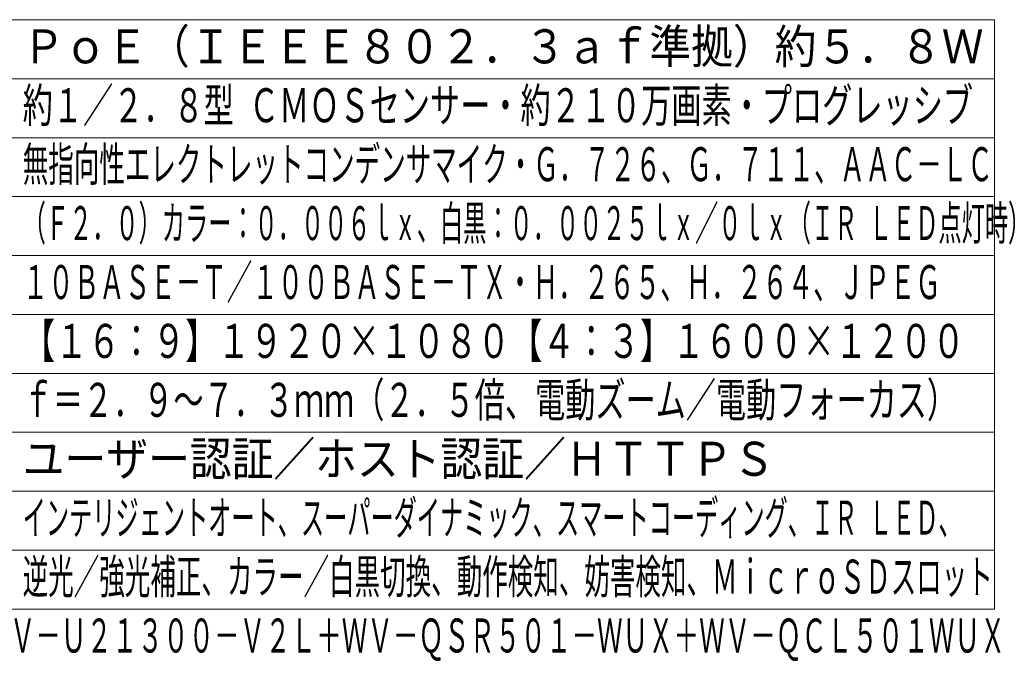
# Model space of a CAD drawing. Units: millimetres on the paper. Extents: x -63 to 64, y -59 to 59.
# Drawn here: x -20.3 to 64.2, y -59 to -4.6 of the extents above; entities that cross this region are included whole.
import ezdxf
from ezdxf.enums import TextEntityAlignment as Align

# ---------------------------------------------------------------- set-up
doc = ezdxf.new("R2010")
doc.units = ezdxf.units.MM
doc.layers.add('0-0_MOJI1', color=7, linetype='Continuous')
doc.layers.add('0-4_相当品', color=4, linetype='Continuous')
doc.layers.add('0-5_WAKU', color=4, linetype='Continuous', lineweight=9)
doc.styles.add('ＭＳ ゴシック', font='')
doc.styles.get('ＭＳ ゴシック').set_extended_font_data('MS Gothic')

msp = doc.modelspace()

# ---------------------------------------------------------------- linework, layer by layer
at = {"layer": '0-5_WAKU', "color": 3}
for p, q in [((-62.512, -4.598), (62.488, -4.598)), ((62.488, -54.598), (62.488, -4.598)), ((-62.512, -54.598), (62.488, -54.598))]:
    msp.add_line(p, q, dxfattribs=at)
at = {"layer": '0-5_WAKU'}
for p, q in [((-62.512, -9.598), (62.488, -9.598)), ((-62.512, -14.598), (62.488, -14.598)), ((62.488, -19.598), (-62.512, -19.598)), ((62.488, -24.598), (-62.512, -24.598)), ((62.488, -29.598), (-62.512, -29.598)), ((62.488, -34.598), (-62.512, -34.598)), ((-62.512, -39.598), (62.488, -39.598)), ((-62.512, -44.598), (62.488, -44.598)), ((-62.512, -49.598), (62.488, -49.598))]:
    msp.add_line(p, q, dxfattribs=at)

# ---------------------------------------------------------------- texts
at = {"layer": '0-0_MOJI1', "style": 'ＭＳ ゴシック'}
for s, height, width, p in [('ＰｏＥ（ＩＥＥＥ８０２．３ａｆ準拠）約５．８Ｗ', 2.889, 0.9, (-20.012, -9.153)), ('約１／２．８型 ＣＭＯＳセンサー・約２１０万画素・プログレッシブ', 2.889, 0.65, (-20.012, -14.153)), ('無指向性エレクトレットコンデンサマイク・Ｇ．７２６、Ｇ．７１１、ＡＡＣ－ＬＣ', 2.889, 0.55, (-20.012, -19.153)), ('（Ｆ２．０）カラー：０．００６ｌｘ、白黒：０．００２５ｌｘ／０ｌｘ（ＩＲ ＬＥＤ点灯時）', 2.886, 0.5, (-20.012, -24.153)), ('１０ＢＡＳＥ－Ｔ／１００ＢＡＳＥ－ＴＸ・Ｈ．２６５、Ｈ．２６４、ＪＰＥＧ', 2.886, 0.55, (-20.012, -29.153)), ('【１６：９】１９２０×１０８０【４：３】１６００×１２００', 2.889, 0.7, (-20.012, -34.153)), ('ｆ＝２．９～７．３ｍｍ（２．５倍、電動ズーム／電動フォーカス）', 2.886, 0.65, (-20.012, -39.153)), ('ユーザー認証／ホスト認証／ＨＴＴＰＳ', 2.889, 0.9, (-20.012, -44.153)), ('インテリジェントオート、スーパーダイナミック、スマートコーディング、ＩＲ ＬＥＤ、', 2.886, 0.5, (-20.012, -49.153)), ('逆光／強光補正、カラー／白黒切換、動作検知、妨害検知、ＭｉｃｒｏＳＤスロット', 2.889, 0.55, (-20.012, -54.153))]:
    msp.add_text(s, height=height, dxfattribs=dict(at, width=width)).set_placement(p, align=Align.BOTTOM_LEFT)
at = {"layer": '0-4_相当品', "style": 'ＭＳ ゴシック', "width": 0.55}
msp.add_text('ｉ－ＰＲＯ：ＷＶ－Ｕ２１３００－Ｖ２Ｌ＋ＷＶ－ＱＳＲ５０１－ＷＵＸ＋ＷＶ－ＱＣＬ５０１ＷＵＸ', height=2.889, dxfattribs=at).set_placement((-36.272, -59.153), align=Align.BOTTOM_LEFT)

doc.saveas('drawing.dxf')
